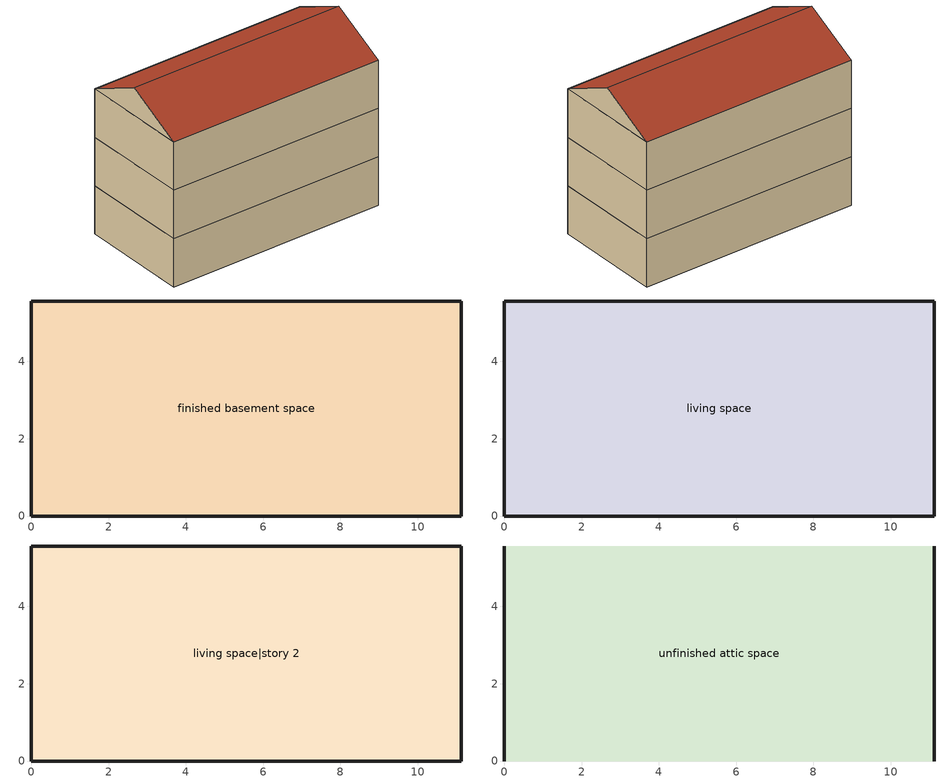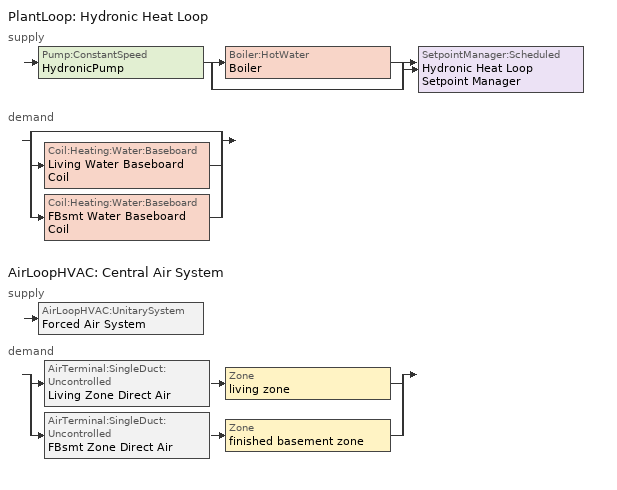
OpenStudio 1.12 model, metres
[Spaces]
finished basement space
 floor ground: 0,0 0,5.56 11.13,5.56 11.13,0 z-2.44
 wall ground: 0,5.56 0,0 11.13,0 11.13,5.56 0,5.56 z-2.44:0
living space
 floor to finished basement space: 0,0 0,5.56 11.13,5.56 11.13,0 z0
 wall outside: 0,5.56 0,0 11.13,0 11.13,5.56 0,5.56 z0:2.44
living space|story 2
 floor to living space: 0,0 0,5.56 11.13,5.56 11.13,0 z2.44
 wall outside: 0,5.56 0,0 11.13,0 11.13,5.56 0,5.56 z2.44:4.88
unfinished attic space
 floor to living space|story 2: 0,5.56 11.13,5.56 11.13,0 0,0 z4.88
 wall outside: 0,2.78,6.27 0,5.56,4.88 0,0,4.88; 11.13,2.78,6.27 11.13,0,4.88 11.13,5.56,4.88
 roof outside: 11.13,2.78,6.27 0,2.78,6.27 0,0,4.88 11.13,0,4.88; 0,2.78,6.27 11.13,2.78,6.27 11.13,5.56,4.88 0,5.56,4.88
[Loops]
PlantLoop 'Hydronic Heat Loop'
 supply: Pump:ConstantSpeed 'HydronicPump' > split
  | Boiler:HotWater 'Boiler'
  | bypass
  join > SetpointManager:Scheduled 'Hydronic Heat Loop Setpoint Manager'
 demand: split
  | bypass
  | Coil:Heating:Water:Baseboard 'Living Water Baseboard Coil'
  | Coil:Heating:Water:Baseboard 'FBsmt Water Baseboard Coil'
AirLoopHVAC 'Central Air System'
 supply: AirLoopHVAC:UnitarySystem 'Forced Air System'
 demand: split
  | AirTerminal:SingleDuct:Uncontrolled 'Living Zone Direct Air' > Zone 'living zone'
  | AirTerminal:SingleDuct:Uncontrolled 'FBsmt Zone Direct Air' > Zone 'finished basement zone'
[ClimateZones]
Climate Zone Institution Name 1=ASHRAE; Climate Zone Document Name 1=ANSI/ASHRAE Standard 169; Climate Zone Document Year 1=2006; Climate Zone Institution Name 2=CEC; Climate Zone Document Name 2=California Climate Zone Descriptions; Climate Zone Document Year 2=1995; Climate Zone Institution Name 3=Building America; Climate Zone Document Year 3=0; Climate Zone Value 3=Cold
[Building]
Building 1: Standards Number of Living Units=1
[Site]
Denver Intl Ap_CO_USA: Latitude {deg}=39.83; Longitude {deg}=-104.65; Time Zone {hr}=-7; Elevation {m}=1650
[SizingPeriod:DesignDay] Barometric Pressure {Pa}=83011; Sky Clearness=0; Rain Indicator=0; Snow Indicator=0; Day of Month=21; Daylight Saving Time Indicator=0; Humidity Indicating Type=Wetbulb; Dry-Bulb Temperature Range Modifier Type=DefaultMultipliers
Name | Maximum Dry-Bulb Temperature {C} | Daily Dry-Bulb Temperature Range {deltaC} | Humidity Indicating Conditions at Maximum Dry-Bulb | Wind Speed {m/s} | Wind Direction {deg} | Month | Day Type | Solar Model Indicator | ASHRAE Taub | ASHRAE Taud
Denver Intl Ap Ann Clg .4% Condns WB=>MDB | 27.3 | 15.2 | 18.3 | 4.2 | 80 | 7 | SummerDesignDay | ASHRAETau | 0.424 | 2.012
Denver Intl Ap Ann Htg 99.6% Condns DB | -17.4 | 0 | -17.4 | 3.3 | 160 | 12 | WinterDesignDay | ASHRAEClearSky
Denver Intl Ap Ann Clg .4% Condns DB=>MWB | 34.6 | 15.2 | 15.7 | 4.2 | 80 | 7 | SummerDesignDay | ASHRAETau | 0.424 | 2.012
[Site:WaterMainsTemperature]
Calculation Method=Correlation; Annual Average Outdoor Air Temperature {C}=10.8753; Maximum Difference In Monthly Average Outdoor Air Temperatures {deltaC}=23.1524
[Site:GroundTemperature:BuildingSurface]
6.71221, 4.9416, 4.79814, 5.63626, 9.00496, 12.3608, 15.2732, 17.1228, 17.2883, 15.7979, 12.9685, 9.71588
[Site:GroundTemperature:Deep]
10.8753, 10.8753, 10.8753, 10.8753, 10.8753, 10.8753, 10.8753, 10.8753, 10.8753, 10.8753, 10.8753, 10.8753
[ThermalZone] Use Ideal Air Loads=No
living zone; unfinished attic zone; finished basement zone
[Sizing:Zone] Zone Cooling Design Supply Air Temperature Input Method=SupplyAirTemperature; Zone Cooling Design Supply Air Temperature {C}=14; Zone Cooling Design Supply Air Temperature Difference {deltaC}=11.11; Zone Heating Design Supply Air Temperature Input Method=SupplyAirTemperature; Zone Heating Design Supply Air Temperature {C}=40; Zone Heating Design Supply Air Temperature Difference {deltaC}=11.11; Zone Cooling Design Supply Air Humidity Ratio {kg-H2O/kg-air}=0.0085; Zone Heating Design Supply Air Humidity Ratio {kg-H2O/kg-air}=0.008; Cooling Design Air Flow Method=DesignDay; Heating Design Air Flow Method=DesignDay; Account for Dedicated Outdoor Air System=No; Dedicated Outdoor Air System Control Strategy=NeutralSupplyAir; Dedicated Outdoor Air Low Setpoint Temperature for Design {C}=autosize; Dedicated Outdoor Air High Setpoint Temperature for Design {C}=autosize
living zone; unfinished attic zone; finished basement zone
[Zone equipment]
living zone: Living Zone Baseboards, Living Zone Direct Air
finished basement zone: FBsmt Zone Baseboards, FBsmt Zone Direct Air
[Space]
Name | Thermal Zone
living space; living space|story 2 | living zone
unfinished attic space | unfinished attic zone
finished basement space | finished basement zone
[ElectricEquipment]
unit=1|bed=nil|bath=nil|space=living space|space=living space|story 2|space=finished basement space: Electric Equipment Definition=unit=1|bed=nil|bath=nil|space={9347c510-9ea0-4c63-814a-1adc51539d7b}|space={5e18b085-017b-401d-87ab-9bb7e4fa0feb}|space={a8131e62-fbc6-49a5-aa9e-c3610969f6cc}; Schedule=empty_schedule
[PlantLoop]
Hydronic Heat Loop: Fluid Type=Water; Maximum Loop Temperature {C}=100; Minimum Loop Temperature {C}=0; Minimum Loop Flow Rate {m3/s}=0; Plant Loop Volume {m3}=Autocalculate; Load Distribution Scheme=Optimal
[Sizing:Plant]
Hydronic Heat Loop: Loop Type=Heating; Design Loop Exit Temperature {C}=82.2222; Loop Design Temperature Difference {deltaC}=11.1111; Sizing Option=NonCoincident; Zone Timesteps in Averaging Window=1; Coincident Sizing Factor Mode=None
[Pump:ConstantSpeed]
HydronicPump: Rated Flow Rate {m3/s}=autosize; Rated Pump Head {Pa}=179352; Rated Power Consumption {W}=autosize; Motor Efficiency=0.9; Fraction of Motor Inefficiencies to Fluid Stream=0; Pump Control Type=Intermittent
[Boiler:HotWater]
Boiler: Fuel Type=NaturalGas; Nominal Thermal Efficiency=0.8; Efficiency Curve Temperature Evaluation Variable=LeavingBoiler; Normalized Boiler Efficiency Curve=NonCondensingBoilerEff; Design Water Outlet Temperature {C}=82.2222; Minimum Part Load Ratio=0; Maximum Part Load Ratio=1.1; Optimum Part Load Ratio=1; Water Outlet Upper Temperature Limit {C}=99.9; Boiler Flow Mode=ConstantFlow; Parasitic Electric Load {W}=76; Sizing Factor=1
[SetpointManager:Scheduled]
Hydronic Heat Loop Setpoint Manager: Control Variable=Temperature; Schedule=Hydronic Heat Supply Setpoint
[Coil:Heating:Water:Baseboard] Heating Design Capacity Method=HeatingDesignCapacity; Heating Design Capacity {W}=autosize; Heating Design Capacity Per Floor Area {W/m2}=0; Fraction of Autosized Heating Design Capacity=0.8; Convergence Tolerance=0.001
Living Water Baseboard Coil; FBsmt Water Baseboard Coil
[ZoneHVAC:Baseboard:Convective:Water] Availability Schedule=Always On Discrete
Name | Heating Coil
Living Zone Baseboards | Living Water Baseboard Coil
FBsmt Zone Baseboards | FBsmt Water Baseboard Coil
[Coil:Cooling:DX:MultiSpeed:StageData]
Coil Cooling DX Multi Speed Stage Data 1: Gross Rated Total Cooling Capacity {W}=autosize; Gross Rated Sensible Heat Ratio=autosize; Gross Rated Cooling COP {W/W}=3.95054; Rated Air Flow Rate {m3/s}=autosize; Rated Evaporator Fan Power Per Volume Flow Rate {W/(m3/s)}=773.3; Total Cooling Capacity Function of Temperature Curve=Cool-Cap-fT; Total Cooling Capacity Function of Flow Fraction Curve=Cool-CAP-fFF; Energy Input Ratio Function of Temperature Curve=Cool-EIR-fT; Energy Input Ratio Function of Flow Fraction Curve=Cool-EIR-fFF; Part Load Fraction Correlation Curve=Cool-PLF-fPLR; Nominal Time for Condensate Removal to Begin {s}=1000; Ratio of Initial Moisture Evaporation Rate and Steady State Latent Capacity=1.5; Maximum Cycling Rate {cycles/hr}=3; Latent Capacity Time Constant {s}=45; Rated Waste Heat Fraction of Power Input=0.2; Waste Heat Function of Temperature Curve=ConstantBiquadratic; Evaporative Condenser Effectiveness=0.9; Evaporative Condenser Air Flow Rate {m3/s}=autosize; Rated Evaporative Condenser Pump Power Consumption {W}=autosize
[Coil:Cooling:DX:SingleSpeed]
DX Cooling Coil: Availability Schedule=Always On Discrete; Rated Total Cooling Capacity {W}=autosize; Rated Sensible Heat Ratio=autosize; Rated COP {W/W}=3.95054; Rated Air Flow Rate {m3/s}=autosize; Rated Evaporator Fan Power Per Volume Flow Rate {W/(m3/s)}=773.391; Total Cooling Capacity Function of Temperature Curve=Cool-Cap-fT; Total Cooling Capacity Function of Flow Fraction Curve=Cool-CAP-fFF; Energy Input Ratio Function of Temperature Curve=Cool-EIR-fT; Energy Input Ratio Function of Flow Fraction Curve=Cool-EIR-fFF; Part Load Fraction Correlation Curve=Cool-PLF-fPLR; Nominal Time for Condensate Removal to Begin {s}=1000; Ratio of Initial Moisture Evaporation Rate and Steady State Latent Capacity=1.5; Maximum Cycling Rate {cycles/hr}=3; Latent Capacity Time Constant {s}=45; Condenser Type=AirCooled; Evaporative Condenser Effectiveness=0; Evaporative Condenser Air Flow Rate {m3/s}=Autosize; Evaporative Condenser Pump Rated Power Consumption {W}=Autosize; Crankcase Heater Capacity {W}=0; Maximum Outdoor Dry-Bulb Temperature for Crankcase Heater Operation {C}=12.7778; Basin Heater Capacity {W/K}=0; Basin Heater Setpoint Temperature {C}=10
[Fan:OnOff]
Supply Fan: Availability Schedule=SupplyFanAvailability; Fan Efficiency=0.117562; Pressure Rise {Pa}=124.55; Maximum Flow Rate {m3/s}=autosize; Motor Efficiency=1; Motor In Airstream Fraction=1; Fan Power Ratio Function of Speed Ratio Curve=Fan On Off Power Curve; Fan Efficiency Ratio Function of Speed Ratio Curve=Fan On Off Efficiency Curve
[AirLoopHVAC:UnitarySystem]
Forced Air System: Control Type=Load; Controlling Zone or Thermostat Location=living zone; Dehumidification Control Type=None; Availability Schedule=Always On Discrete; Supply Fan=Supply Fan; Fan Placement=BlowThrough; Supply Air Fan Operating Mode Schedule=SupplyFanOperation; DX Heating Coil Sizing Ratio=1; Cooling Coil=DX Cooling Coil; Use DOAS DX Cooling Coil=No; DOAS DX Cooling Coil Leaving Minimum Air Temperature {C}=2; Latent Load Control=SensibleOnlyLoadControl; Supply Air Flow Rate During Cooling Operation {m3/s}=autosize; Supply Air Flow Rate During Heating Operation {m3/s}=1e-007; Supply Air Flow Rate When No Cooling or Heating is Required {m3/s}=0; Maximum Supply Air Temperature {C}=48.8889; Maximum Outdoor Dry-Bulb Temperature for Supplemental Heater Operation {C}=21; Maximum Cycling Rate {cycles/hr}=2.5; Heat Pump Time Constant {s}=60; Fraction of On-Cycle Power Use=0.01; Heat Pump Fan Delay Time {s}=60; Ancilliary On-Cycle Electric Power {W}=0; Ancilliary Off-Cycle Electric Power {W}=0
[AirLoopHVAC]
Central Air System: Availability Schedule=Always On Discrete; Design Supply Air Flow Rate {m3/s}=AutoSize
[Sizing:System]
Central Air System: Type of Load to Size On=Sensible; Design Outdoor Air Flow Rate {m3/s}=Autosize; Minimum System Air Flow Ratio=0.3; Preheat Design Temperature {C}=7; Preheat Design Humidity Ratio {kg-H2O/kg-Air}=0.008; Precool Design Temperature {C}=12.8; Precool Design Humidity Ratio {kg-H2O/kg-Air}=0.008; Central Cooling Design Supply Air Temperature {C}=12.8; Central Heating Design Supply Air Temperature {C}=16.7; Sizing Option=NonCoincident; 100% Outdoor Air in Cooling=Yes; 100% Outdoor Air in Heating=Yes; Central Cooling Design Supply Air Humidity Ratio {kg-H2O/kg-Air}=0.0085; Central Heating Design Supply Air Humidity Ratio {kg-H2O/kg-Air}=0.008; Cooling Design Air Flow Method=DesignDay; Cooling Design Air Flow Rate {m3/s}=0; Heating Design Air Flow Method=DesignDay; Heating Design Air Flow Rate {m3/s}=0; System Outdoor Air Method=ZoneSum; Zone Maximum Outdoor Air Fraction=1; Cooling Supply Air Flow Rate Per Floor Area {m3/s-m2}=0.00996765; Cooling Fraction of Autosized Cooling Supply Air Flow Rate=1; Cooling Supply Air Flow Rate Per Unit Cooling Capacity {m3/s-W}=3.94755e-05; Heating Supply Air Flow Rate Per Floor Area {m3/s-m2}=0.00996765; Heating Fraction of Autosized Heating Supply Air Flow Rate=1; Heating Fraction of Autosized Cooling Supply Air Flow Rate=1; Heating Supply Air Flow Rate Per Unit Heating Capacity {m3/s-W}=3.15882e-05; Cooling Design Capacity Method=CoolingDesignCapacity; Cooling Design Capacity {W}=autosize; Cooling Design Capacity Per Floor Area {W/m2}=234.7; Fraction of Autosized Cooling Design Capacity=1; Heating Design Capacity Method=HeatingDesignCapacity; Heating Design Capacity {W}=autosize; Heating Design Capacity Per Floor Area {W/m2}=157; Fraction of Autosized Heating Design Capacity=1; Central Cooling Capacity Control Method=OnOff
[AirTerminal:SingleDuct:Uncontrolled] Availability Schedule=Always On Discrete; Maximum Air Flow Rate {m3/s}=AutoSize
Living Zone Direct Air; FBsmt Zone Direct Air
[Schedule:Ruleset]
empty_schedule: Default Day Schedule=Schedule Day 1
[Schedule:Day]
Schedule Day 1: 24, 0, 0
[Curve:Bicubic]
NonCondensingBoilerEff: Coefficient1 Constant=1.11172; Coefficient2 x=0.0786141; Coefficient3 x**2=-0.400426; Coefficient4 y=0; Coefficient5 y**2=-0.000156783; Coefficient6 x*y=0.0093846; Coefficient7 x**3=0.234258; Coefficient8 y**3=1.32927e-06; Coefficient9 x**2*y=-0.0044467; Coefficient10 x*y**2=-1.22498e-05; Minimum Value of x=0.1; Maximum Value of x=1; Minimum Value of y=20; Maximum Value of y=80
[Schedule:Constant]
Name | Value
Hydronic Heat Supply Setpoint | 82.2222
Always On Discrete; SupplyFanAvailability | 1
SupplyFanOperation | 0
[Curve:Biquadratic]
Name | Coefficient1 Constant | Coefficient2 x | Coefficient3 x**2 | Coefficient4 y | Coefficient5 y**2 | Coefficient6 x*y | Minimum Value of x | Maximum Value of x | Minimum Value of y | Maximum Value of y
ConstantBiquadratic | 1 | 0 | 0 | 0 | 0 | 0 | -100 | 100 | -100 | 100
Cool-Cap-fT | 1.5509 | -0.0750501 | 0.00309714 | 0.00240111 | -5.0544e-05 | -0.000427281 | 13.88 | 23.88 | 18.33 | 51.66
Cool-EIR-fT | -0.304283 | 0.118048 | -0.00342467 | -0.00626191 | 0.000695427 | -0.000469975 | 13.88 | 23.88 | 18.33 | 51.66
[Curve:Quadratic] Minimum Value of x=0
Name | Coefficient1 Constant | Coefficient2 x | Coefficient3 x**2 | Maximum Value of x | Minimum Curve Output | Maximum Curve Output
Cool-PLF-fPLR | 0.93 | 0.07 | 0 | 1 | 0.7 | 1
Cool-CAP-fFF | 0.718605 | 0.4101 | -0.128705 | 2 | 0 | 2
Cool-EIR-fFF | 1.323 | -0.477711 | 0.154712 | 2 | 0 | 2
[Curve:Exponent]
Fan On Off Power Curve: Coefficient1 Constant=1; Coefficient2 Constant=0; Coefficient3 Constant=0; Minimum Value of x=0; Maximum Value of x=1
[Curve:Cubic]
Fan On Off Efficiency Curve: Coefficient1 Constant=1; Coefficient2 x=0; Coefficient3 x**2=0; Coefficient4 x**3=0; Minimum Value of x=0; Maximum Value of x=1
